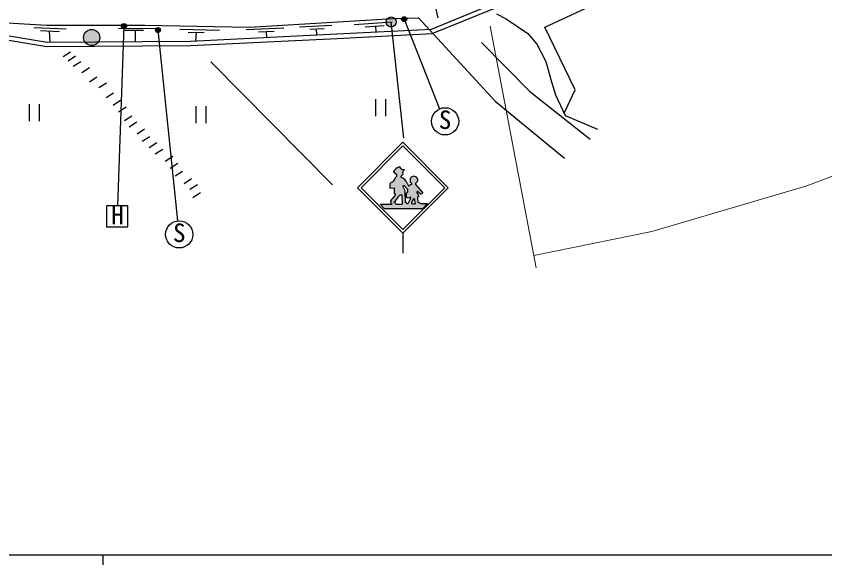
# Model space of a CAD drawing. Units: millimetres at full size, sheet at 1:1000; details may follow other scales. Extents: x 40000 to 680000, y 20000 to 380000.
# Drawn here: x 159428 to 239538, y 204000 to 258352 of the extents above; entities that cross this region are included whole.
import ezdxf
from ezdxf.enums import TextEntityAlignment as Align

# ---------------------------------------------------------------- set-up
doc = ezdxf.new("R2010")
doc.units = ezdxf.units.MM
doc.header["$LTSCALE"] = 1000
for name, color, linetype, lineweight in [('M-BGD', 7, 'Continuous', 25), ('M-BGD-EXST', 7, 'Continuous', 25), ('M-STR-HTXT', 7, 'Continuous', 13), ('M-STR-STRC', 7, 'Continuous', 25), ('M-TTL-BAND', 7, 'Continuous', 25)]:
    doc.layers.add(name, color=color, linetype=linetype, lineweight=lineweight)
doc.styles.add('ＭＳ ゴシック', font='')
doc.styles.get('ＭＳ ゴシック').set_extended_font_data('MS Gothic')

msp = doc.modelspace()

# ---------------------------------------------------------------- hatches: boundary and pattern name
at = {"layer": 'M-BGD'}
msp.add_hatch(color=256, dxfattribs=at).paths.add_polyline_path([(166106, 256238, 1), (167706, 256238, 0.41421), (166906, 257038, 0.41421)])
at = {"layer": 'M-BGD-EXST'}
for points in [[(198113, 258051, 0.41421), (197863, 258301, 0.41421), (197613, 258051, 1)], [(170355, 257367, 0.41421), (170105, 257617, 0.41421), (169855, 257367, 1)], [(173728, 256979, 0.41421), (173478, 257229, 0.41421), (173228, 256979, 1)]]:
    msp.add_hatch(color=256, dxfattribs=at).paths.add_polyline_path(points)
at = {"layer": 'M-STR-STRC'}
for points in [[(196072, 257775, 1), (197072, 257775, 0.41421), (196572, 258275, 0.41421)], [(197458, 240654), (197620, 240660), (197680, 239739), (198140, 239757), (198139, 239760), (198138, 239763), (198136, 239766), (198135, 239769), (198134, 239772), (198133, 239776), (198131, 239779), (198130, 239782), (198128, 239785), (198127, 239787), (198125, 239790), (198124, 239793), (198122, 239796), (198120, 239799), (198119, 239802), (198117, 239805), (198115, 239807), (198113, 239810), (198111, 239813), (198109, 239815), (198107, 239818), (198105, 239820), (198103, 239823), (198100, 239826), (198098, 239828), (198096, 239830), (198094, 239833), (198091, 239835), (198089, 239837), (198086, 239840), (198084, 239842), (198081, 239844), (198079, 239846), (198076, 239848), (198074, 239850), (198071, 239852), (198068, 239854), (198066, 239856), (198063, 239858), (198060, 239860), (198057, 239861), (198054, 239863), (198051, 239865), (198049, 239866), (198046, 239868), (198043, 239869), (198040, 239871), (198037, 239872), (198034, 239874), (198031, 239875), (198028, 239876), (198024, 239877), (198021, 239878), (198018, 239879), (198015, 239880), (198012, 239881), (198009, 239882), (198005, 239883), (198002, 239884), (197999, 239885), (197996, 239885), (197992, 239886), (197989, 239886), (197986, 239887), (197983, 239887), (197968, 241063), (197776, 241450), (197779, 241571), (197865, 241574), (198187, 241229), (198181, 240901), (198066, 240794), (198072, 240457), (198075, 240454), (198077, 240450), (198080, 240447), (198083, 240443), (198086, 240440), (198089, 240436), (198092, 240433), (198096, 240430), (198099, 240427), (198102, 240424), (198106, 240421), (198109, 240418), (198112, 240415), (198116, 240412), (198119, 240409), (198123, 240406), (198127, 240403), (198130, 240401), (198134, 240398), (198138, 240396), (198142, 240393), (198146, 240391), (198150, 240389), (198153, 240386), (198157, 240384), (198162, 240382), (198166, 240380), (198170, 240378), (198174, 240376), (198178, 240374), (198182, 240373), (198186, 240371), (198191, 240369), (198195, 240368), (198199, 240366), (198204, 240365), (198208, 240364), (198212, 240363), (198217, 240362), (198221, 240360), (198226, 240359), (198230, 240359), (198234, 240358), (198239, 240357), (198243, 240356), (198248, 240356), (198252, 240355), (198257, 240355), (198262, 240354), (198266, 240354), (198271, 240354), (198275, 240354), (198280, 240354), (198284, 240354), (198289, 240354), (198293, 240354), (198298, 240354), (198302, 240355), (198307, 240355), (198311, 240356), (198316, 240356), (198320, 240357), (198325, 240358), (198329, 240359), (198334, 240360), (198338, 240361), (198343, 240362), (198347, 240363), (198351, 240364), (198356, 240365), (198360, 240367), (198364, 240368), (198369, 240370), (198373, 240371), (198377, 240373), (198381, 240375), (198385, 240376), (198390, 240378), (198394, 240380), (198398, 240382), (198402, 240384), (198406, 240387), (198410, 240389), (198414, 240391), (198418, 240393), (198421, 240396), (198425, 240398), (198429, 240401), (198433, 240404), (198436, 240406), (198440, 240409), (198443, 240412), (198447, 240415), (198450, 240418), (198454, 240421), (198457, 240424), (198460, 240427), (198464, 240430), (198467, 240433), (198470, 240437), (198473, 240440), (198476, 240443), (198479, 240447), (198482, 240450), (198483, 240451), (198500, 240283), (198220, 239754), (198618, 239766), (198616, 239934), (198852, 240295), (198954, 239762), (199473, 239807), (199467, 239811), (199462, 239815), (199457, 239819), (199452, 239823), (199446, 239826), (199441, 239830), (199435, 239833), (199430, 239837), (199424, 239840), (199419, 239843), (199413, 239846), (199407, 239849), (199401, 239852), (199395, 239855), (199390, 239857), (199384, 239860), (199378, 239862), (199372, 239865), (199365, 239867), (199359, 239869), (199353, 239871), (199347, 239873), (199341, 239875), (199334, 239876), (199328, 239878), (199322, 239879), (199315, 239881), (199309, 239882), (199303, 239883), (199296, 239884), (199290, 239885), (199283, 239886), (199277, 239887), (199271, 239887), (199264, 239888), (199258, 239888), (199251, 239888), (199245, 239888), (199238, 239888), (199232, 239888), (199225, 239888), (199219, 239888), (199212, 239887), (199207, 239887), (199174, 240407), (199292, 240481), (199292, 240626), (199121, 240859), (199121, 240966), (199198, 240968), (199532, 240711), (199641, 240756), (199691, 240868), (198976, 241682), (198976, 241803), (198981, 241805), (198987, 241807), (198992, 241809), (198997, 241811), (199002, 241813), (199008, 241816), (199013, 241818), (199018, 241821), (199023, 241824), (199028, 241826), (199033, 241829), (199038, 241832), (199043, 241835), (199048, 241838), (199052, 241841), (199057, 241845), (199062, 241848), (199066, 241851), (199071, 241855), (199075, 241859), (199080, 241862), (199084, 241866), (199088, 241870), (199093, 241874), (199097, 241878), (199101, 241882), (199105, 241886), (199109, 241890), (199113, 241894), (199116, 241898), (199120, 241903), (199124, 241907), (199127, 241912), (199131, 241916), (199134, 241921), (199137, 241926), (199141, 241930), (199144, 241935), (199147, 241940), (199150, 241945), (199153, 241950), (199156, 241955), (199158, 241960), (199161, 241965), (199163, 241970), (199166, 241975), (199168, 241981), (199171, 241986), (199173, 241991), (199175, 241997), (199177, 242002), (199178, 242005), (199201, 242172), (199155, 242305), (199153, 242310), (199151, 242315), (199148, 242319), (199146, 242324), (199144, 242329), (199141, 242333), (199139, 242338), (199136, 242343), (199133, 242347), (199131, 242352), (199128, 242356), (199125, 242360), (199122, 242365), (199119, 242369), (199116, 242373), (199113, 242377), (199109, 242381), (199106, 242385), (199102, 242389), (199099, 242393), (199095, 242397), (199092, 242401), (199088, 242405), (199084, 242408), (199080, 242412), (199077, 242416), (199073, 242419), (199069, 242422), (199064, 242426), (199060, 242429), (199056, 242432), (199052, 242435), (199048, 242438), (199043, 242441), (199039, 242444), (199034, 242447), (199030, 242450), (199025, 242452), (199021, 242455), (199016, 242457), (199012, 242460), (199007, 242462), (199002, 242464), (198997, 242467), (198992, 242469), (198988, 242471), (198983, 242473), (198978, 242474), (198973, 242476), (198968, 242478), (198963, 242479), (198958, 242481), (198953, 242482), (198948, 242483), (198942, 242485), (198937, 242486), (198932, 242487), (198927, 242488), (198922, 242489), (198917, 242489), (198911, 242490), (198906, 242491), (198901, 242491), (198896, 242491), (198890, 242492), (198885, 242492), (198880, 242492), (198875, 242492), (198869, 242492), (198864, 242492), (198859, 242492), (198854, 242491), (198848, 242491), (198843, 242490), (198838, 242490), (198837, 242490), (198832, 242490), (198826, 242491), (198820, 242491), (198814, 242491), (198809, 242491), (198803, 242491), (198797, 242491), (198791, 242491), (198786, 242491), (198780, 242491), (198774, 242490), (198768, 242490), (198763, 242489), (198757, 242488), (198751, 242487), (198746, 242486), (198740, 242485), (198734, 242484), (198729, 242483), (198723, 242482), (198717, 242480), (198712, 242479), (198706, 242477), (198701, 242475), (198695, 242474), (198690, 242472), (198685, 242470), (198679, 242468), (198674, 242465), (198669, 242463), (198663, 242461), (198658, 242458), (198653, 242456), (198648, 242453), (198643, 242450), (198638, 242447), (198633, 242444), (198628, 242441), (198623, 242438), (198618, 242435), (198614, 242432), (198609, 242429), (198604, 242425), (198600, 242422), (198595, 242418), (198591, 242414), (198586, 242411), (198582, 242407), (198578, 242403), (198574, 242399), (198569, 242395), (198565, 242391), (198561, 242387), (198558, 242383), (198554, 242378), (198550, 242374), (198546, 242369), (198543, 242365), (198539, 242360), (198536, 242356), (198532, 242351), (198529, 242346), (198526, 242341), (198523, 242337), (198520, 242332), (198517, 242327), (198514, 242322), (198511, 242317), (198509, 242312), (198508, 242311), (198497, 241918), (198624, 241774), (198624, 241676), (198619, 241676), (198614, 241676), (198609, 241677), (198604, 241677), (198599, 241677), (198594, 241677), (198589, 241676), (198584, 241676), (198578, 241676), (198573, 241675), (198568, 241675), (198563, 241674), (198558, 241674), (198554, 241673), (198549, 241672), (198544, 241671), (198539, 241670), (198534, 241669), (198529, 241667), (198524, 241666), (198519, 241665), (198514, 241663), (198510, 241662), (198505, 241660), (198500, 241658), (198495, 241657), (198491, 241655), (198486, 241653), (198482, 241651), (198477, 241649), (198472, 241646), (198468, 241644), (198464, 241642), (198459, 241639), (198455, 241637), (198450, 241634), (198446, 241631), (198442, 241629), (198438, 241626), (198434, 241623), (198430, 241620), (198426, 241617), (198422, 241614), (198418, 241611), (198414, 241608), (198410, 241604), (198406, 241601), (198403, 241597), (198399, 241594), (198395, 241590), (198392, 241587), (198389, 241583), (198385, 241579), (198382, 241576), (198379, 241572), (198375, 241568), (198372, 241564), (198370, 241560), (198301, 241560), (198162, 241814), (198154, 241832), (198146, 241850), (198137, 241867), (198129, 241885), (198120, 241902), (198110, 241919), (198100, 241936), (198090, 241953), (198080, 241969), (198070, 241986), (198059, 242002), (198048, 242018), (198036, 242034), (198024, 242049), (198012, 242065), (198000, 242080), (197988, 242095), (197975, 242109), (197962, 242124), (197949, 242138), (197935, 242152), (197921, 242166), (197907, 242180), (197893, 242193), (197879, 242206), (197864, 242219), (197849, 242231), (197834, 242244), (197819, 242256), (197803, 242268), (197787, 242279), (197771, 242290), (197755, 242301), (197739, 242312), (197723, 242322), (197706, 242332), (197689, 242342), (197672, 242352), (197655, 242361), (197637, 242370), (197620, 242378), (197602, 242387), (197584, 242395), (197567, 242402), (197550, 242409), (197550, 242472), (197718, 242663), (197706, 242946), (197909, 243137), (197632, 243160), (197424, 243431), (197410, 243428), (197395, 243424), (197380, 243421), (197366, 243417), (197351, 243412), (197337, 243408), (197323, 243403), (197309, 243398), (197294, 243393), (197280, 243387), (197266, 243382), (197253, 243376), (197239, 243369), (197225, 243363), (197212, 243356), (197198, 243349), (197185, 243342), (197172, 243335), (197159, 243327), (197146, 243319), (197133, 243311), (197121, 243303), (197108, 243294), (197096, 243286), (197084, 243277), (197072, 243267), (197060, 243258), (197049, 243249), (197037, 243239), (197026, 243229), (197015, 243219), (197004, 243208), (196993, 243198), (196982, 243187), (196972, 243176), (196962, 243165), (196952, 243154), (196942, 243142), (196932, 243131), (196923, 243119), (196914, 243107), (196905, 243095), (196896, 243083), (196887, 243070), (196879, 243058), (196871, 243045), (196863, 243032), (196855, 243019), (196848, 243006), (196841, 242993), (196834, 242979), (196827, 242966), (196821, 242952), (196814, 242939), (196813, 242935), (197095, 242704), (197090, 242461), (197070, 242439), (197050, 242416), (197031, 242393), (197013, 242369), (196995, 242346), (196977, 242321), (196960, 242297), (196943, 242272), (196926, 242247), (196910, 242222), (196895, 242196), (196879, 242170), (196865, 242144), (196851, 242118), (196837, 242091), (196823, 242064), (196811, 242037), (196798, 242010), (196786, 241982), (196775, 241955), (196764, 241927), (196755, 241902), (196749, 241902), (196744, 241902), (196739, 241902), (196733, 241902), (196728, 241902), (196723, 241902), (196717, 241902), (196712, 241901), (196707, 241901), (196701, 241900), (196696, 241900), (196690, 241899), (196685, 241898), (196680, 241897), (196675, 241896), (196669, 241895), (196664, 241894), (196659, 241893), (196654, 241891), (196648, 241890), (196643, 241888), (196638, 241887), (196633, 241885), (196628, 241883), (196623, 241881), (196618, 241879), (196613, 241877), (196608, 241875), (196603, 241873), (196598, 241870), (196594, 241868), (196589, 241865), (196584, 241863), (196580, 241860), (196575, 241857), (196570, 241855), (196566, 241852), (196561, 241849), (196557, 241846), (196553, 241843), (196548, 241839), (196544, 241836), (196540, 241833), (196536, 241829), (196532, 241826), (196528, 241822), (196524, 241818), (196520, 241815), (196516, 241811), (196512, 241807), (196509, 241803), (196505, 241799), (196501, 241795), (196498, 241791), (196495, 241787), (196491, 241783), (196488, 241778), (196485, 241774), (196482, 241770), (196479, 241765), (196476, 241761), (196473, 241756), (196470, 241752), (196467, 241747), (196465, 241742), (196462, 241737), (196461, 241734), (196461, 241319), (196865, 241336), (196859, 240805), (197020, 240615), (196972, 240568), (196925, 240522), (196878, 240474), (196832, 240425), (196787, 240376), (196743, 240326), (196700, 240275), (196658, 240223), (196616, 240171), (196576, 240118), (196536, 240064), (196501, 240014), (196501, 240010), (196501, 240005), (196501, 240000), (196501, 239995), (196501, 239990), (196501, 239986), (196501, 239981), (196502, 239976), (196502, 239971), (196503, 239966), (196503, 239962), (196504, 239957), (196505, 239952), (196506, 239948), (196507, 239943), (196508, 239938), (196509, 239934), (196510, 239929), (196511, 239924), (196513, 239920), (196514, 239915), (196516, 239911), (196517, 239906), (196519, 239902), (196521, 239897), (196522, 239893), (196524, 239888), (196526, 239884), (196528, 239880), (196530, 239875), (196533, 239871), (196535, 239867), (196537, 239863), (196540, 239858), (196542, 239854), (196545, 239850), (196548, 239846), (196550, 239842), (196553, 239839), (196556, 239835), (196559, 239831), (196562, 239827), (196565, 239823), (196568, 239820), (196571, 239816), (196574, 239813), (196578, 239809), (196581, 239806), (196584, 239802), (196588, 239799), (196591, 239796), (196595, 239793), (196599, 239790), (196602, 239787), (196606, 239784), (196610, 239781), (196614, 239778), (196618, 239775), (196622, 239772), (196626, 239770), (196630, 239767), (196634, 239765), (196638, 239762), (196642, 239760), (196646, 239757), (196651, 239755), (196655, 239753), (196659, 239751), (196664, 239749), (196668, 239747), (196672, 239745), (196677, 239744), (196681, 239742), (196686, 239740), (196688, 239739), (197049, 239739), (197048, 239744), (197046, 239748), (197044, 239753), (197043, 239757), (197041, 239762), (197039, 239766), (197037, 239770), (197035, 239775), (197033, 239779), (197031, 239783), (197029, 239787), (197026, 239791), (197024, 239795), (197021, 239800), (197019, 239804), (197016, 239807), (197014, 239811), (197011, 239815), (197008, 239819), (197005, 239823), (197002, 239827), (196999, 239830), (196996, 239834), (196993, 239837), (196990, 239841), (196987, 239844), (196983, 239848), (196980, 239851), (196977, 239854), (196973, 239858), (196970, 239861), (196966, 239864), (196962, 239867), (196959, 239870), (196955, 239873), (196951, 239876), (196947, 239878), (196944, 239881), (196940, 239884), (196936, 239886), (196932, 239889), (196928, 239891), (196923, 239894), (196919, 239896), (196915, 239898), (196911, 239900), (196907, 239902), (196902, 239904), (196898, 239906), (196894, 239908), (196889, 239910), (196885, 239911), (196880, 239913), (196876, 239915), (196871, 239916), (196867, 239917), (196862, 239919), (196858, 239920), (196853, 239921), (196852, 239921), (196883, 239949), (196913, 239977), (196943, 240005), (196972, 240034), (197001, 240064), (197029, 240094), (197057, 240124), (197084, 240155), (197110, 240186), (197137, 240218), (197162, 240251), (197187, 240284), (197211, 240317), (197235, 240350), (197258, 240384), (197281, 240419), (197303, 240454), (197324, 240489), (197337, 240510)], [(199709, 239300), (200183, 239807), (199473, 239807), (198954, 239762), (198695, 239762), (198618, 239766), (198220, 239754), (198140, 239757), (197680, 239739), (197049, 239739), (196688, 239739), (195482, 239739), (195877, 239300)]]:
    msp.add_hatch(color=256, dxfattribs=at).paths.add_polyline_path(points)

# ---------------------------------------------------------------- linework, layer by layer
at = {"layer": 'M-BGD'}
for p, q in [((161172, 257225), (164379, 257090)), ((169553, 257168), (173684, 257126)), ((182201, 257019), (185933, 257197)), ((187490, 257284), (190688, 257465)), ((192908, 257542), (196661, 257781)), ((194009, 257291), (195869, 257416)), ((195025, 257359), (195054, 256793)), ((161852, 256928), (163710, 256848)), ((162689, 256892), (162759, 255793)), ((170124, 256964), (172040, 256955)), ((171205, 256959), (171213, 255849)), ((175633, 257058), (179555, 256981)), ((176472, 256750), (178048, 256759)), ((177260, 256754), (177207, 255911)), ((183418, 256811), (184992, 256860)), ((184205, 256836), (184234, 256253)), ((188514, 257054), (189929, 257138)), ((189139, 257091), (189168, 256493)), ((164097, 254348), (164802, 254815)), ((164564, 253940), (165304, 254424)), ((165087, 253392), (165827, 253876)), ((165946, 252771), (166686, 253256)), ((190777, 241632), (178698, 253818)), ((166678, 251860), (167418, 252344)), ((167631, 251273), (168370, 251758)), ((168329, 250285), (169069, 250769)), ((169035, 249546), (169774, 250030)), ((195025, 250123), (195025, 248447)), ((196025, 250123), (196025, 248447)), ((160701, 249633), (160701, 247956)), ((161701, 249633), (161701, 247956)), ((169579, 248883), (170319, 249367)), ((177217, 249430), (177217, 247753)), ((178217, 249430), (178217, 247753)), ((170149, 248005), (170889, 248489)), ((170634, 247384), (171374, 247869)), ((171417, 246703), (172157, 247187)), ((171919, 245964), (172658, 246448)), ((172608, 245351), (173348, 245835)), ((173203, 244705), (173943, 245189)), ((174199, 243989), (174939, 244473)), ((174692, 243292), (175432, 243776)), ((175177, 242527), (175917, 243012)), ((176061, 241780), (176801, 242264)), ((176640, 241208), (177380, 241692)), ((176938, 240392), (177677, 240876))]:
    msp.add_line(p, q, dxfattribs=at)
for points in [[(140338, 259386), (145710, 258376), (153338, 257560), (154358, 256690), (162477, 255341), (176713, 255436), (191224, 256143), (200655, 256634), (206670, 259067), (217924, 261910), (234108, 267654), (249049, 273402)], [(140421, 259828), (145776, 258822), (153524, 257992), (154555, 257113), (162513, 255791), (176701, 255886), (191202, 256592), (200556, 257079), (206529, 259496), (217794, 262342), (233952, 268076), (248886, 273821)], [(213711, 248739), (214796, 251056), (211800, 257273), (232436, 266833), (233060, 265797), (242172, 269982), (248226, 257509)], [(153524, 257992), (162466, 257462), (172188, 257462), (182528, 257256), (196787, 258125), (199285, 258179), (206892, 249933), (213743, 244283)], [(207009, 258569), (207982, 258073), (210100, 256643), (210998, 255590), (211914, 253874), (212468, 251832), (212868, 250574), (213822, 248496), (217028, 247142)], [(205524, 255751), (210266, 250938), (216302, 246180)]]:
    msp.add_lwpolyline(points, dxfattribs=at)
msp.add_circle((166906, 256238), 800, dxfattribs=at)
at = {"layer": 'M-BGD-EXST'}
for p, q in [((197863, 258051), (201376, 249172)), ((170105, 257367), (169451, 239579)), ((173478, 256979), (175411, 238076)), ((170486, 239579), (168386, 239579)), ((168386, 239579), (168386, 237479)), ((170486, 237479), (170486, 239579)), ((168386, 237479), (170486, 237479))]:
    msp.add_line(p, q, dxfattribs=at)
for centre, radius in [((197863, 258051), 250), ((170105, 257367), 250), ((173478, 256979), 250), ((201916, 247936), 1350), ((175583, 236737), 1350)]:
    msp.add_circle(centre, radius, dxfattribs=at)
at = {"layer": 'M-STR-HTXT'}
msp.add_line((206369, 257376), (210930, 233431), dxfattribs=at)
msp.add_lwpolyline([(210701, 234634), (222390, 237026), (237747, 241555), (254364, 247834), (283957, 259335), (321506, 274005)], dxfattribs=at)
at = {"layer": 'M-STR-STRC'}
for p, q in [((201218, 258182), (199629, 265235)), ((197841, 246268), (196572, 257775)), ((193237, 241359), (197737, 245859)), ((193590, 241359), (197737, 245505)), ((202237, 241359), (197737, 245859)), ((201884, 241359), (197737, 245505)), ((196813, 242935), (197095, 242704)), ((197632, 243160), (197424, 243431)), ((197909, 243137), (197632, 243160)), ((197909, 243137), (197706, 242946)), ((197706, 242946), (197718, 242663)), ((197095, 242704), (197090, 242461)), ((197718, 242663), (197550, 242472)), ((197550, 242472), (197550, 242409)), ((198497, 241918), (198508, 242311)), ((199155, 242305), (199201, 242172)), ((199201, 242172), (199178, 242005)), ((193237, 241359), (197737, 236858)), ((193590, 241359), (197737, 237212)), ((196461, 241734), (196461, 241319)), ((196461, 241319), (196865, 241336)), ((196865, 241336), (196859, 240805)), ((197737, 237212), (201884, 241359)), ((197737, 236859), (202237, 241359)), ((197776, 241450), (197779, 241571)), ((197968, 241063), (197776, 241450)), ((197779, 241571), (197865, 241574)), ((197865, 241574), (198187, 241229)), ((198162, 241814), (198301, 241560)), ((198187, 241229), (198181, 240901)), ((198301, 241560), (198370, 241560)), ((198624, 241774), (198497, 241918)), ((198624, 241676), (198624, 241774)), ((198976, 241803), (198976, 241682)), ((198976, 241682), (199691, 240868)), ((196859, 240805), (197020, 240615)), ((197337, 240510), (197458, 240654)), ((197458, 240654), (197620, 240660)), ((197620, 240660), (197680, 239739)), ((197983, 239887), (197968, 241063)), ((198181, 240901), (198066, 240794)), ((198066, 240794), (198072, 240457)), ((198483, 240451), (198500, 240283)), ((199198, 240968), (199121, 240966)), ((199121, 240966), (199121, 240859)), ((199121, 240859), (199292, 240626)), ((199292, 240481), (199174, 240407)), ((199174, 240407), (199207, 239887)), ((199532, 240711), (199198, 240968)), ((199292, 240626), (199292, 240481)), ((199641, 240756), (199532, 240711)), ((199691, 240868), (199641, 240756)), ((195482, 239739), (196688, 239739)), ((195482, 239739), (195877, 239300)), ((197049, 239739), (197680, 239739)), ((198220, 239754), (198140, 239757)), ((198500, 240283), (198220, 239754)), ((198616, 239934), (198852, 240295)), ((198618, 239766), (198616, 239934)), ((198695, 239762), (198618, 239766)), ((198695, 239762), (198954, 239762)), ((198852, 240295), (198954, 239762)), ((199473, 239807), (200183, 239807)), ((200183, 239807), (199709, 239300)), ((195877, 239300), (199709, 239300)), ((197737, 236859), (197737, 234859))]:
    msp.add_line(p, q, dxfattribs=at)
msp.add_circle((196572, 257775), 500, dxfattribs=at)
for centre, radius, start, end in [((197603, 242586), 863, 101.90989, 156.19638), ((198370, 241316), 1718, 138.17703, 160.06934), ((197137, 241371), 1117, 23.37044, 68.27431), ((198803, 242162), 330, 83.95474, 153.12523), ((198876, 242191), 301, 22.24618, 97.37057), ((198868, 242113), 329, 289.23067, 340.76933), ((196735, 241594), 308, 86.28867, 152.95883), ((198601, 241388), 288, 85.52391, 143.364), ((199637, 237825), 3825, 133.17171, 145.08347), ((195296, 241696), 2360, 311.23071, 329.82437), ((198279, 240614), 260, 217.04728, 321.30403), ((196775, 240000), 275, 177.01244, 251.54617), ((196791, 239657), 271, 17.68097, 76.9396), ((197959, 239699), 190, 17.79602, 82.59769), ((199240, 239517), 372, 51.35521, 95.23461)]:
    msp.add_arc(centre, radius, start, end, dxfattribs=at)
at = {"layer": 'M-TTL-BAND'}
for p, q in [((40000, 205000), (579000, 205000)), ((168000, 205000), (168000, 204000))]:
    msp.add_line(p, q, dxfattribs=at)

# ---------------------------------------------------------------- texts
at = {"layer": 'M-BGD-EXST', "style": 'ＭＳ ゴシック'}
for p in [(201261, 246643), (174928, 235444)]:
    msp.add_text('S', height=1833, rotation=358.508, dxfattribs=at).set_placement(p, align=Align.BOTTOM_LEFT)
msp.add_text('H', height=1833, dxfattribs=at).set_placement((168838, 237171), align=Align.BOTTOM_LEFT)

doc.saveas('drawing.dxf')
